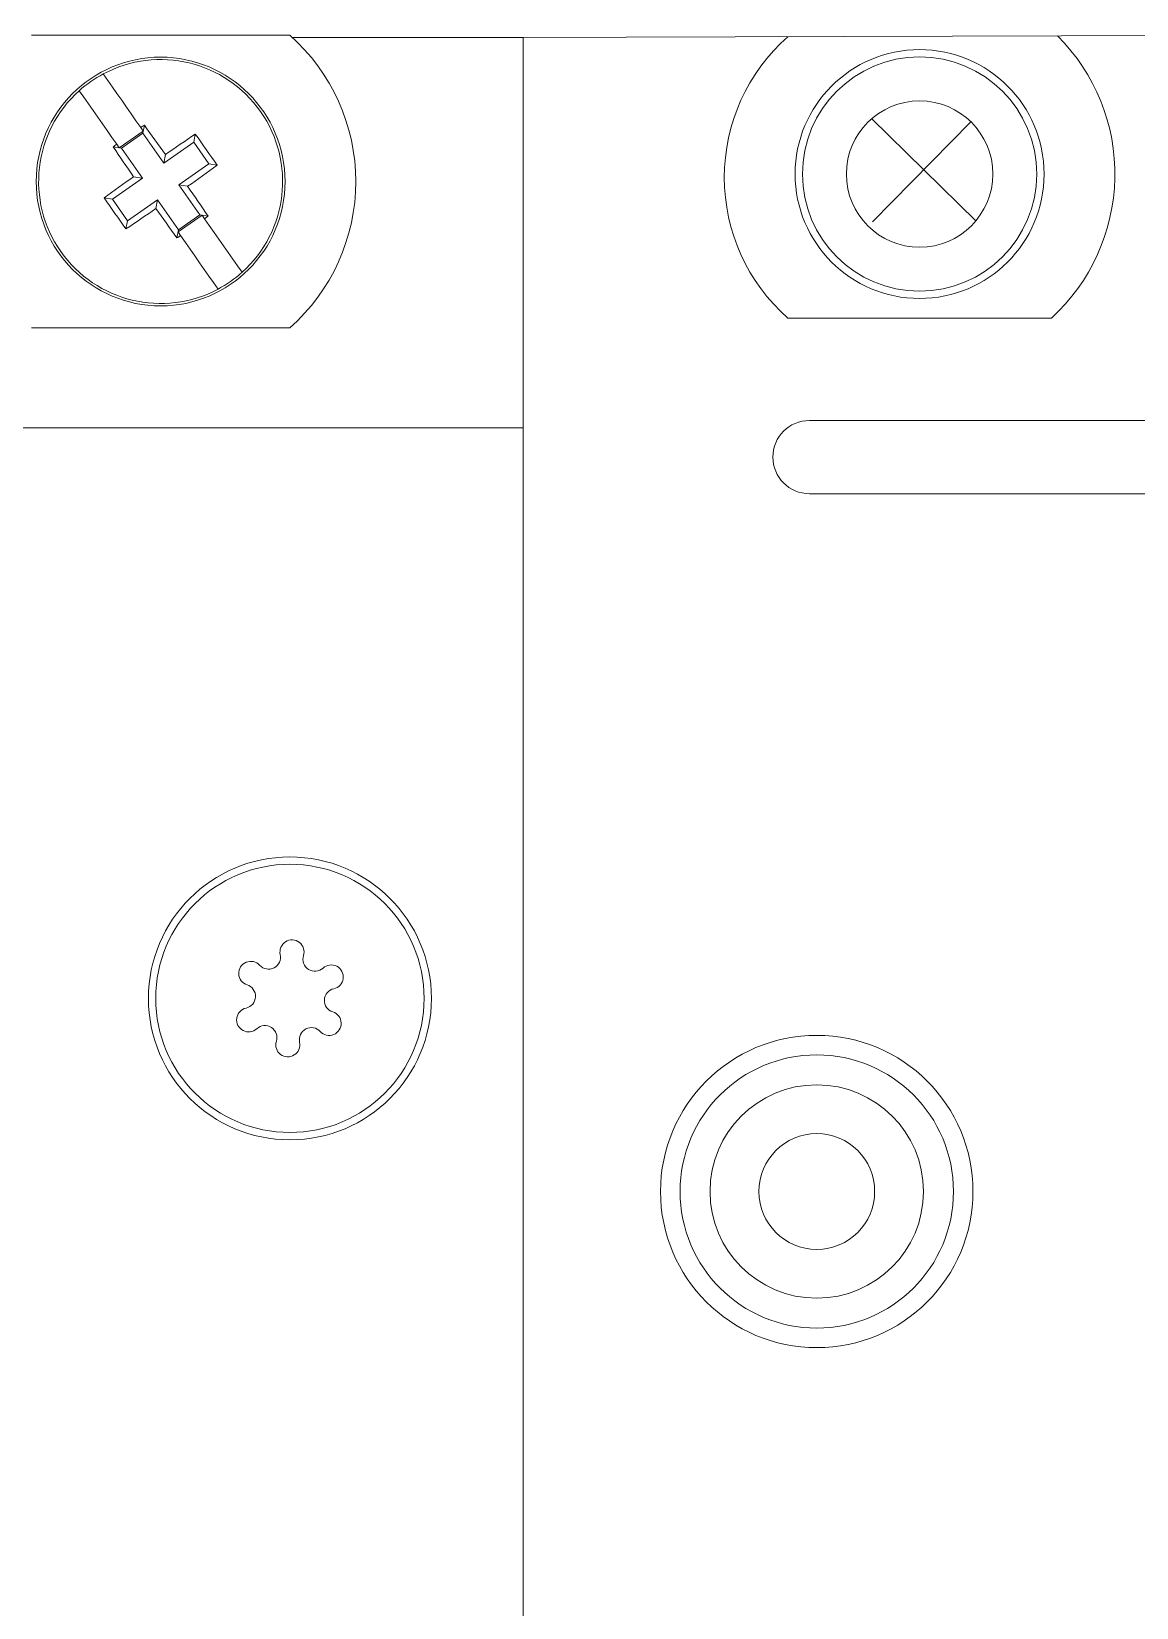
# Model space of a CAD drawing. Extents: x -194 to 239, y -574 to -265.
# Drawn here: x -98.61 to -91.45, y -307.89 to -297.67 of the extents above; entities that cross this region are included whole.
import ezdxf

# ---------------------------------------------------------------- set-up
doc = ezdxf.new("R2010")
doc.units = 0
doc.header["$LTSCALE"] = 0.5
doc.layers.get('0').update_dxf_attribs({"linetype": 'CONTINUOUS'})
doc.layers.add('TANGENT EDGES', color=7, linetype='CONTINUOUS', lineweight=0)
doc.layers.add('VISIBLE', color=7, linetype='CONTINUOUS', lineweight=0)
doc.layers.add('UMRISSE', color=7, linetype='CONTINUOUS')

msp = doc.modelspace()

# ---------------------------------------------------------------- linework, layer by layer
at = {"color": 7, "linetype": 'Continuous', "lineweight": 5}
for p, q in [((-96.93494, -297.6979), (-98.60736, -297.6979)), ((-95.42283, -297.71371), (-96.91735, -297.71371)), ((-95.42283, -300.24218), (-95.42283, -297.71371)), ((-97.88423, -298.31897), (-98.03963, -298.42766)), ((-97.88609, -298.33354), (-98.02531, -298.43091)), ((-97.90006, -298.29634), (-97.88423, -298.31897)), ((-97.88609, -298.33354), (-97.87664, -298.28012)), ((-97.75023, -298.52778), (-97.88609, -298.33354)), ((-98.02531, -298.43091), (-98.07873, -298.42146)), ((-98.03963, -298.42766), (-98.05546, -298.40502)), ((-98.02531, -298.43091), (-97.88945, -298.62516)), ((-97.55598, -298.39192), (-97.75023, -298.52778)), ((-97.55598, -298.39192), (-97.54653, -298.3385)), ((-97.45861, -298.53114), (-97.55598, -298.39192)), ((-97.75023, -298.52778), (-97.74018, -298.47096)), ((-97.65286, -298.667), (-97.45861, -298.53114)), ((-97.45861, -298.53114), (-97.40519, -298.54059)), ((-97.88945, -298.62516), (-98.08369, -298.76102)), ((-97.88945, -298.62516), (-97.94627, -298.61511)), ((-97.65286, -298.667), (-97.59603, -298.67705)), ((-97.51699, -298.86125), (-97.65286, -298.667)), ((-98.08369, -298.76102), (-98.13712, -298.75157)), ((-98.08369, -298.76102), (-97.98632, -298.90024)), ((-97.98632, -298.90024), (-97.79207, -298.76438)), ((-97.79207, -298.76438), (-97.80213, -298.8212)), ((-97.79207, -298.76438), (-97.65621, -298.95862)), ((-97.98632, -298.90024), (-97.99577, -298.95366)), ((-97.65807, -298.97319), (-97.50268, -298.8645)), ((-97.65621, -298.95862), (-97.51699, -298.86125)), ((-97.51699, -298.86125), (-97.46357, -298.8707)), ((-97.50268, -298.8645), (-97.48684, -298.88714)), ((-97.65621, -298.95862), (-97.66566, -299.01204)), ((-97.64224, -298.99582), (-97.65807, -298.97319)), ((-98.60736, -299.59426), (-96.93494, -299.59426)), ((-95.42283, -300.24218), (-130.63179, -300.24218)), ((-95.42283, -338.29566), (-95.42283, -300.24218))]:
    msp.add_line(p, q, dxfattribs=at)
at = {"lineweight": 5}
msp.add_line((-95.45957, -297.71371), (-82.71618, -297.67397), dxfattribs=at)
at = {"color": 7, "linetype": 'Continuous', "lineweight": 5, "flags": 128}
for points in [[(-97.90006, -298.29634), (-97.9312, -298.25182), (-97.96216, -298.20755), (-97.99292, -298.16357), (-98.02347, -298.11989), (-98.05378, -298.07656), (-98.08383, -298.0336), (-98.11359, -297.99104), (-98.14305, -297.94892)], [(-98.29845, -298.05761), (-98.26899, -298.09973), (-98.23923, -298.14229), (-98.20918, -298.18525), (-98.17887, -298.22858), (-98.14832, -298.27226), (-98.11756, -298.31624), (-98.08659, -298.36051), (-98.05546, -298.40502)], [(-97.24386, -299.23454), (-97.27331, -299.19243), (-97.30308, -299.14987), (-97.33312, -299.10691), (-97.36343, -299.06358), (-97.39398, -299.0199), (-97.42475, -298.97592), (-97.45571, -298.93165), (-97.48684, -298.88714)], [(-97.64224, -298.99582), (-97.6111, -299.04034), (-97.58014, -299.0846), (-97.54938, -299.12859), (-97.51883, -299.17227), (-97.48852, -299.2156), (-97.45847, -299.25856), (-97.42871, -299.30112), (-97.39925, -299.34323)]]:
    msp.add_lwpolyline(points, dxfattribs=at)
at = {"color": 7, "linetype": 'Continuous', "lineweight": 5}
for centre, radius in [((-97.77115, -298.64608), 0.80595), ((-96.9336, -303.94007), 0.91657), ((-96.9336, -303.94007), 0.86916)]:
    msp.add_circle(centre, radius, dxfattribs=at)
for centre, radius, start, end in [((-97.77115, -298.64608), 1.26424, 311.409622, 48.590378), ((-97.77115, -298.64608), 0.79015, 311.862056, 118.077851), ((-97.77115, -298.64608), 0.79015, 118.077851, 131.862056), ((-97.77115, -298.64608), 0.79015, 131.862056, 298.077851), ((-84.83511, -317.13659), 22.92702, 124.668541, 124.739737), ((-116.53102, -311.76286), 23.01674, 35.274073, 35.858106), ((-85.80656, -315.76997), 21.25034, 125.198415, 125.275232), ((-78.95622, -285.4828), 23.08851, 214.083052, 214.665273), ((-84.63033, -317.42863), 23.0491, 124.081918, 124.665133), ((-116.67851, -311.87029), 23.43377, 34.668278, 35.271256), ((-84.6685, -317.38642), 22.99263, 125.27343, 125.85808), ((-110.93642, -279.81839), 23.10011, 305.275127, 305.857052), ((-116.54657, -311.78211), 23.04052, 34.081973, 34.665403), ((-78.81362, -285.38655), 23.49514, 214.669512, 215.270919), ((-110.92083, -279.85081), 23.06461, 304.082441, 304.665259), ((-78.9586, -285.4914), 23.08164, 215.275361, 215.857754), ((-110.61659, -280.27521), 22.77705, 305.200989, 305.272658), ((-113.13096, -276.65575), 27.18417, 304.674116, 304.734162), ((-97.77115, -298.64608), 0.79015, 298.077851, 311.862056), ((-96.92015, -303.63907), 0.07798, 342.442779, 192.442779), ((-97.18754, -303.77793), 0.07798, 42.442779, 252.442779), ((-97.07245, -303.67268), 0.07798, 222.442779, 12.442779), ((-96.77146, -303.68612), 0.07798, 162.442779, 312.442779), ((-96.66621, -303.80121), 0.07798, 282.442779, 132.442779), ((-97.23459, -303.92662), 0.07798, 282.442779, 72.442779), ((-96.6326, -303.95351), 0.07798, 102.442779, 252.442779), ((-97.20098, -304.07892), 0.07798, 102.442779, 312.442779), ((-96.67965, -304.1022), 0.07798, 222.442779, 72.442779), ((-97.09573, -304.19401), 0.07798, 342.442779, 132.442779), ((-96.79474, -304.20745), 0.07798, 42.442779, 192.442779), ((-96.94704, -304.24106), 0.07798, 162.442779, 12.442779)]:
    msp.add_arc(centre, radius, start, end, dxfattribs=at)
at = {"layer": 'TANGENT EDGES', "color": 7, "lineweight": 5}
msp.add_circle((-93.521, -305.19153), 0.69135, dxfattribs=at)
at = {"layer": 'UMRISSE', "color": 7, "lineweight": 5}
for p, q in [((-92.4893, -298.90277), (-93.1659, -298.23717)), ((-93.1604, -298.90827), (-92.52219, -298.25952))]:
    msp.add_line(p, q, dxfattribs=at)
at = {"layer": 'VISIBLE', "color": 7, "lineweight": 5}
for p, q in [((-93.70918, -299.53063), (-92.00055, -299.53063)), ((-93.56843, -300.19476), (-80.70964, -300.19476)), ((-80.70964, -300.66914), (-93.56843, -300.66914))]:
    msp.add_line(p, q, dxfattribs=at)
for centre, radius in [((-92.85486, -298.59769), 0.80644), ((-92.85486, -298.59769), 0.759), ((-92.85486, -298.59769), 0.47438), ((-93.521, -305.19153), 1.012), ((-93.521, -305.19153), 0.8855), ((-93.521, -305.19153), 0.3751)]:
    msp.add_circle(centre, radius, dxfattribs=at)
for centre, radius, start, end in [((-92.90441, -298.6195), 1.21566, 131.444557, 228.54691), ((-92.85486, -298.59769), 1.26501, 312.481111, 45.025434), ((-93.56843, -300.43195), 0.23719, 89.999998, 269.999998)]:
    msp.add_arc(centre, radius, start, end, dxfattribs=at)

doc.saveas('drawing.dxf')
